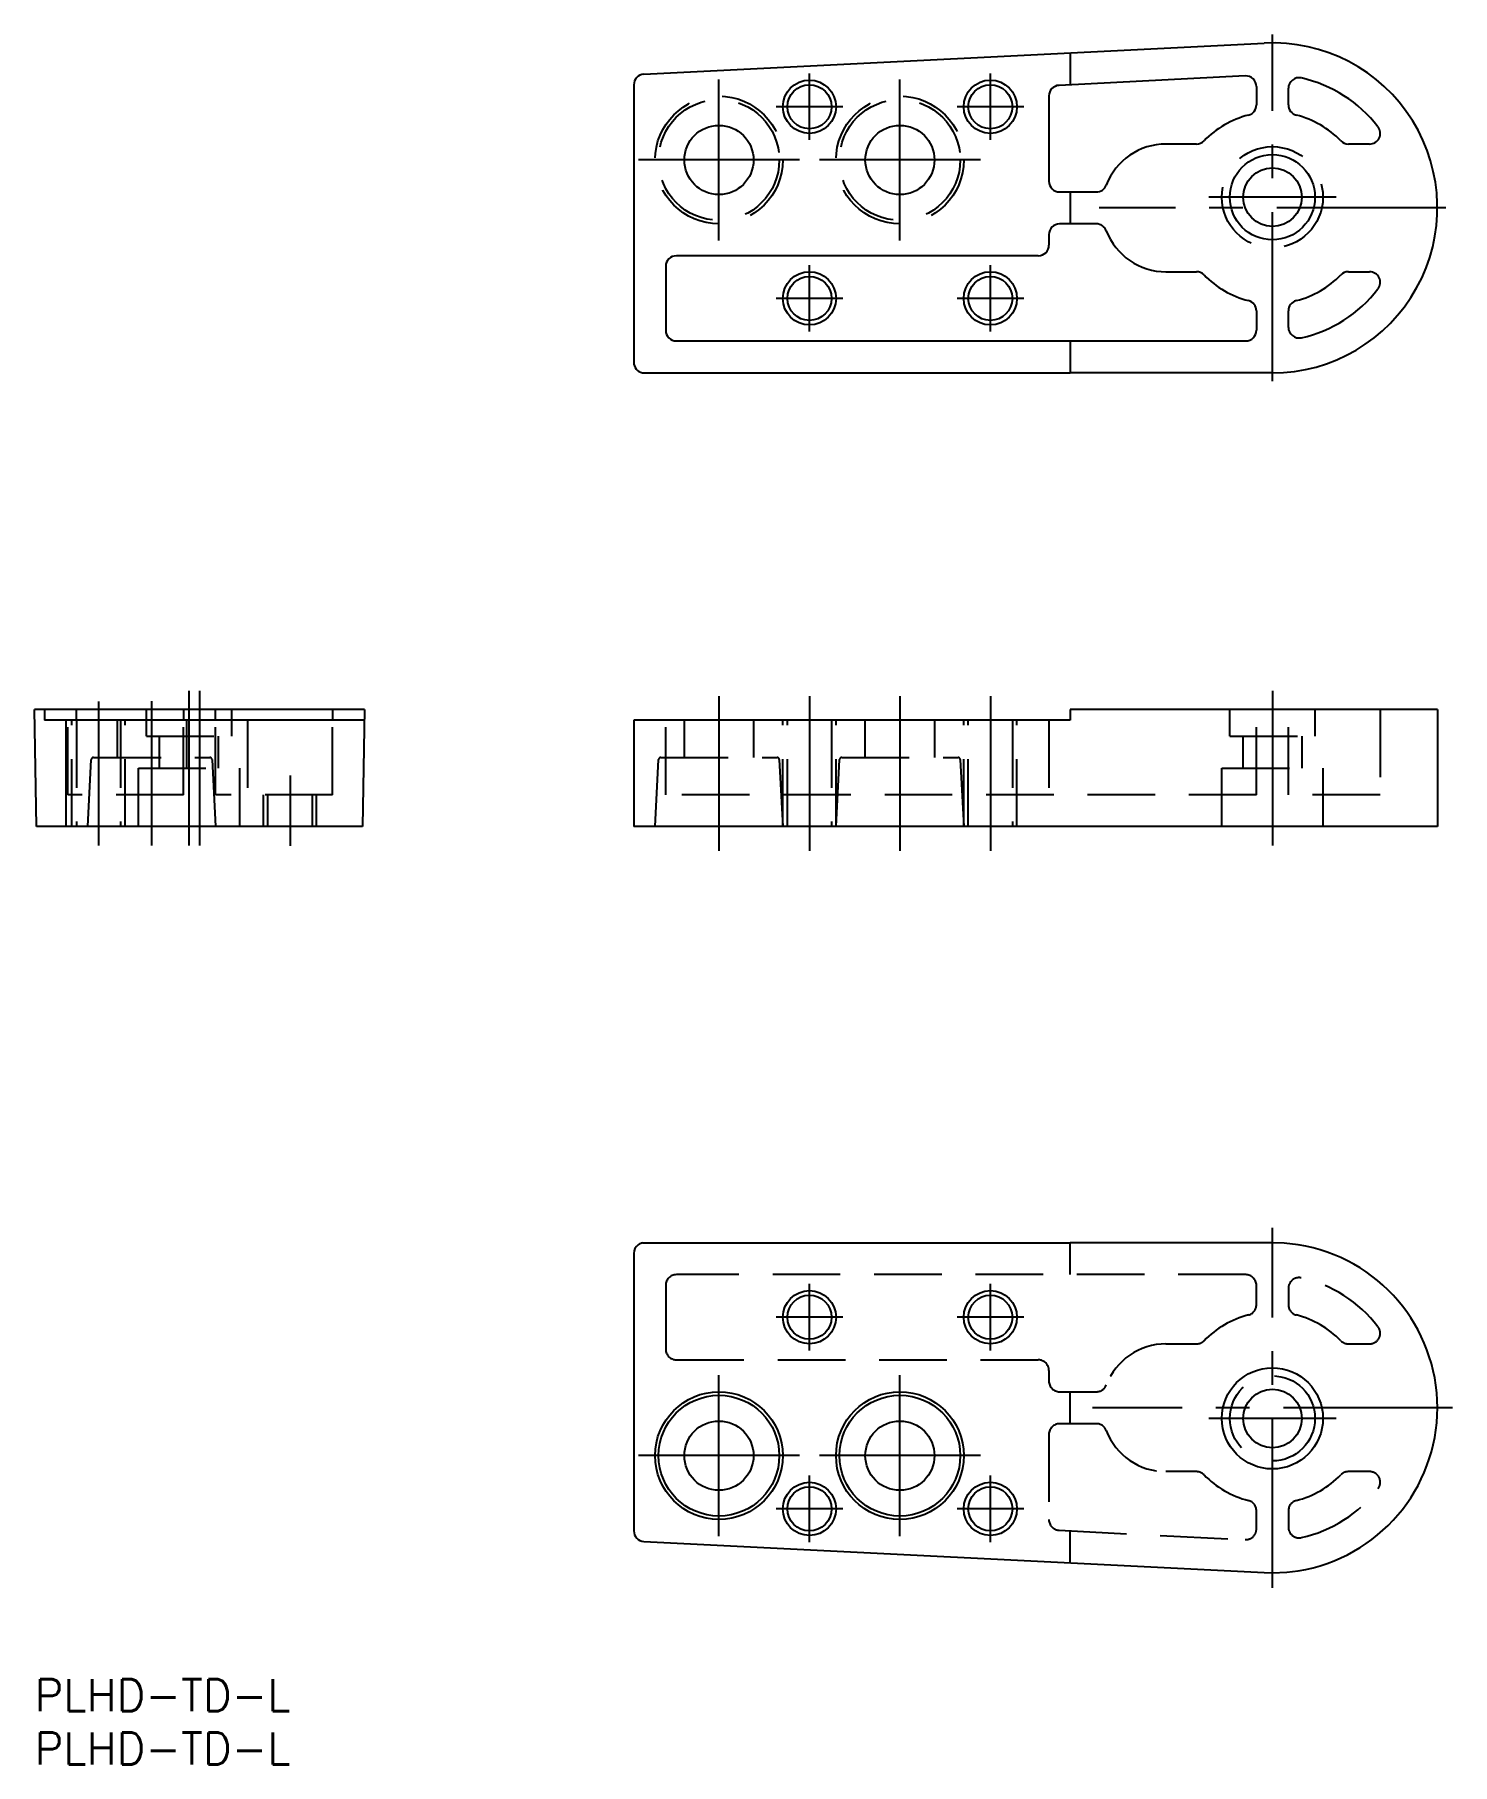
# Model space of a CAD drawing. Extents: x 0 to 133, y -8 to 154.
import ezdxf

# ---------------------------------------------------------------- set-up
doc = ezdxf.new("R2010")
doc.units = 0
doc.header["$LTSCALE"] = 0.5
doc.linetypes.add('CENTER', pattern=[50.8, 31.75, -6.35, 6.35, -6.35])
doc.linetypes.add('DASHED', pattern=[19.05, 12.7, -6.35])
for name, color, linetype in [('MSM_CENTER', 1, 'CENTER'), ('MSM_CONTINUOUS', 7, 'CONTINUOUS'), ('MSM_DASHED', 4, 'DASHED'), ('MSM_NARROW', 5, 'CONTINUOUS'), ('MSM_PART_NUMBER', 7, 'CONTINUOUS')]:
    doc.layers.add(name, color=color, linetype=linetype)
doc.styles.get("Standard").update_dxf_attribs({"font": 'txt.shx', "height": 3, "bigfont": 'bigfont.shx'})

msp = doc.modelspace()

# ---------------------------------------------------------------- linework, layer by layer
at = {"layer": 'MSM_CENTER'}
for p, q in [((116.3, 121.93), (116.3, 154.48)), ((64.3, 135.14), (64.3, 150.26)), ((72.8, 144.58), (72.8, 150.83)), ((81.3, 135.14), (81.3, 150.26)), ((89.8, 144.58), (89.8, 150.83)), ((75.93, 147.7), (69.68, 147.7)), ((92.93, 147.7), (86.68, 147.7)), ((71.86, 142.7), (56.74, 142.7)), ((88.86, 142.7), (73.74, 142.7)), ((132.58, 138.2), (100.03, 138.2)), ((122.29, 139.2), (110.32, 139.2)), ((72.8, 126.58), (72.8, 132.83)), ((89.8, 126.58), (89.8, 132.83)), ((75.93, 129.7), (69.68, 129.7)), ((92.93, 129.7), (86.68, 129.7)), ((14.5, 92.84), (14.5, 78.32)), ((15.5, 92.84), (15.5, 78.32)), ((116.3, 92.84), (116.3, 78.32)), ((6, 91.84), (6, 78.32)), ((11, 91.88), (11, 78.32)), ((64.3, 92.34), (64.3, 77.82)), ((72.8, 92.34), (72.8, 77.82)), ((81.3, 92.34), (81.3, 77.82)), ((89.8, 92.34), (89.8, 77.82)), ((24, 84.88), (24, 78.28)), ((116.3, 8.59), (116.3, 42.41)), ((72.8, 30.87), (72.8, 37.13)), ((89.8, 30.87), (89.8, 37.13)), ((75.93, 34), (69.68, 34)), ((92.93, 34), (86.68, 34)), ((64.3, 13.44), (64.3, 28.56)), ((81.3, 13.44), (81.3, 28.56)), ((133.21, 25.5), (99.39, 25.5)), ((122.29, 24.5), (110.32, 24.5)), ((71.86, 21), (56.74, 21)), ((88.86, 21), (73.74, 21)), ((72.8, 12.87), (72.8, 19.13)), ((89.8, 12.87), (89.8, 19.13)), ((75.93, 16), (69.68, 16)), ((92.93, 16), (86.68, 16))]:
    msp.add_line(p, q, dxfattribs=at)
at = {"layer": 'MSM_CONTINUOUS'}
for p, q in [((57.25, 150.75), (115.52, 153.68)), ((97.3, 152.76), (97.3, 149.76)), ((56.3, 149.75), (56.3, 123.7)), ((113.75, 150.59), (96.25, 149.71)), ((114.8, 149.59), (114.8, 147.88)), ((95.3, 148.71), (95.3, 140.7)), ((117.8, 147.88), (117.8, 149.43)), ((109.16, 144.2), (106.3, 144.2)), ((125.43, 144.2), (123.44, 144.2)), ((96.3, 139.7), (99.76, 139.7)), ((97.3, 139.7), (97.3, 136.7)), ((99.76, 136.7), (96.3, 136.7)), ((95.3, 135.7), (95.3, 134.7)), ((94.3, 133.7), (60.3, 133.7)), ((59.3, 132.7), (59.3, 126.7)), ((106.3, 132.2), (109.16, 132.2)), ((123.44, 132.2), (125.43, 132.2)), ((114.8, 128.52), (114.8, 126.7)), ((117.8, 126.98), (117.8, 128.52)), ((60.3, 125.7), (113.8, 125.7)), ((97.3, 125.7), (97.3, 122.7)), ((57.11, 122.72), (97.3, 122.72)), ((116.3, 122.7), (97.3, 122.7)), ((31, 91.08), (0, 91.08)), ((0.19, 80.08), (0, 91.08)), ((0.94, 91.08), (0.94, 90.08)), ((3.94, 90.08), (3.94, 91.08)), ((14, 91.08), (14, 90.08)), ((17, 90.08), (17, 91.08)), ((28, 91.08), (28, 90.08)), ((31, 91.08), (30.81, 80.08)), ((131.8, 91.08), (97.3, 91.08)), ((97.3, 91.08), (97.3, 90.08)), ((131.8, 91.08), (131.8, 80.08)), ((30.98, 90.08), (0.94, 90.08)), ((2.95, 90.08), (2.95, 80.08)), ((97.3, 90.08), (56.3, 90.08)), ((56.3, 90.08), (56.3, 80.08)), ((30.81, 80.08), (0.19, 80.08)), ((131.8, 80.08), (56.3, 80.08)), ((56.72, 40.81), (56.71, 40.81)), ((56.79, 40.86), (56.72, 40.81)), ((56.87, 40.9), (56.79, 40.86)), ((56.95, 40.94), (56.87, 40.9)), ((57.03, 40.96), (56.95, 40.94)), ((57.11, 40.98), (57.03, 40.96)), ((57.11, 40.98), (97.3, 40.98)), ((97.3, 41), (97.3, 40.98)), ((116.3, 41), (97.3, 41)), ((117.39, 40.96), (116.3, 41)), ((118.73, 40.81), (117.39, 40.96)), ((56.3, 40), (56.3, 13.95)), ((57.25, 12.95), (115.52, 10.02)), ((115.52, 10.02), (116.3, 10)), ((116.3, 10), (117.65, 10.06)), ((117.65, 10.06), (118.73, 10.19))]:
    msp.add_line(p, q, dxfattribs=at)
for centre, radius in [((72.8, 147.7), 2.07), ((89.8, 147.7), 2.07), ((64.3, 142.7), 3.25), ((81.3, 142.7), 3.25), ((116.3, 139.2), 4), ((116.3, 139.2), 2.75), ((72.8, 129.7), 2.07), ((89.8, 129.7), 2.07), ((72.8, 34), 2.07), ((89.8, 34), 2.07), ((116.3, 24.5), 4.75), ((64.3, 21), 6), ((64.3, 21), 5.67), ((81.3, 21), 6), ((81.3, 21), 5.67), ((116.3, 24.5), 2.75), ((64.3, 21), 3.25), ((81.3, 21), 3.25), ((72.8, 16), 2.07), ((89.8, 16), 2.07)]:
    msp.add_circle(centre, radius, dxfattribs=at)
for centre, radius, start, end in [((116.3, 138.2), 15.5, 270, 92.8811), ((57.3, 149.75), 1, 92.8811, 180), ((96.3, 148.71), 1, 92.8811, 180), ((113.8, 149.59), 1, 0, 92.8811), ((118.8, 149.43), 1, 77.4441, 180), ((116.3, 138.2), 12.5, 37.4952, 77.4441), ((113.8, 147.88), 1, 284.4775, 0), ((118.8, 147.88), 1, 180, 255.5225), ((116.3, 138.2), 9, 104.4775, 135.573), ((116.3, 138.2), 9, 44.427, 75.5225), ((125.43, 145.2), 1, 270, 37.4952), ((106.3, 138.2), 6, 90, 159.0752), ((109.16, 145.2), 1, 270, 315.573), ((123.44, 145.2), 1, 224.427, 270), ((96.3, 140.7), 1, 180, 270), ((99.76, 140.7), 1, 270, 339.0752), ((96.3, 135.7), 1, 90, 180), ((99.76, 135.7), 1, 20.9248, 90), ((106.3, 138.2), 6, 200.9248, 270), ((60.3, 132.7), 1, 90, 180), ((94.3, 134.7), 1, 270, 0), ((109.16, 131.2), 1, 44.427, 90), ((116.3, 138.2), 9, 224.427, 255.5225), ((116.3, 138.2), 9, 284.4775, 315.573), ((123.44, 131.2), 1, 90, 135.573), ((125.43, 131.2), 1, 322.5048, 90), ((116.3, 138.2), 12.5, 282.5559, 322.5048), ((113.8, 128.52), 1, 0, 75.5225), ((118.8, 128.52), 1, 104.4775, 180), ((118.8, 126.98), 1, 180, 282.5559), ((60.3, 126.7), 1, 180, 270), ((113.8, 126.7), 1, 270, 0), ((57.3, 123.7), 1, 180, 259.2791), ((57.3, 40), 1, 126.0996, 180), ((116.3, 25.5), 15.5, 279.0277, 80.9723), ((57.3, 13.95), 1, 180, 267.1189)]:
    msp.add_arc(centre, radius, start, end, dxfattribs=at)
at = {"layer": 'MSM_DASHED'}
for p, q in [((3.11, 83.08), (3.11, 91.08)), ((10.5, 88.58), (10.5, 91.08)), ((18.5, 91.08), (18.5, 88.58)), ((112.3, 88.58), (112.3, 91.08)), ((114.8, 83.08), (114.8, 91.08)), ((117.8, 83.08), (117.8, 91.08)), ((120.3, 91.08), (120.3, 88.58)), ((126.43, 91.08), (126.43, 83.08)), ((3.5, 80.08), (3.5, 90.08)), ((3.93, 90.08), (3.93, 80.08)), ((7.77, 90.08), (7.77, 86.58)), ((8.07, 90.08), (8.07, 80.08)), ((8.5, 80.08), (8.5, 90.08)), ((14, 83.08), (14, 90.08)), ((14.27, 90.08), (14.27, 85.58)), ((17, 83.08), (17, 90.08)), ((20.02, 90.08), (20.02, 83.08)), ((28, 83.08), (28, 90.08)), ((59.3, 83.08), (59.3, 90.08)), ((61.05, 86.58), (61.05, 90.08)), ((67.55, 90.08), (67.55, 86.58)), ((70.3, 80.08), (70.3, 90.08)), ((70.73, 80.08), (70.73, 90.08)), ((74.87, 90.08), (74.87, 80.08)), ((75.3, 80.08), (75.3, 90.08)), ((78.05, 86.58), (78.05, 90.08)), ((84.55, 90.08), (84.55, 86.58)), ((87.3, 80.08), (87.3, 90.08)), ((87.73, 80.08), (87.73, 90.08)), ((91.87, 90.08), (91.87, 80.08)), ((92.3, 80.08), (92.3, 90.08)), ((95.3, 90.08), (95.3, 83.08)), ((10.5, 88.58), (18.5, 88.58)), ((11.75, 85.58), (11.75, 88.58)), ((17.25, 88.58), (17.25, 85.58)), ((112.3, 88.58), (120.3, 88.58)), ((113.55, 85.58), (113.55, 88.58)), ((119.05, 88.58), (119.05, 85.58)), ((5, 80.08), (5.33, 86.39)), ((5.53, 86.58), (16.47, 86.58)), ((16.67, 86.39), (17, 80.08)), ((58.3, 80.08), (58.63, 86.39)), ((58.83, 86.58), (69.77, 86.58)), ((69.97, 86.39), (70.3, 80.08)), ((75.3, 80.08), (75.63, 86.39)), ((75.83, 86.58), (86.77, 86.58)), ((86.97, 86.39), (87.3, 80.08)), ((9.75, 85.58), (19.25, 85.58)), ((9.75, 80.08), (9.75, 85.58)), ((19.25, 85.58), (19.25, 80.08)), ((111.55, 80.08), (111.55, 85.58)), ((111.55, 85.58), (121.05, 85.58)), ((121.05, 85.58), (121.05, 80.08)), ((14, 83.08), (3.11, 83.08)), ((28, 83.08), (17, 83.08)), ((21.5, 80.08), (21.5, 83.08)), ((21.93, 80.08), (21.93, 83.08)), ((26.07, 83.08), (26.07, 80.08)), ((26.5, 80.08), (26.5, 83.08)), ((114.8, 83.08), (59.3, 83.08)), ((126.43, 83.08), (117.8, 83.08)), ((97.3, 38), (97.3, 40.98)), ((113.8, 38), (60.3, 38)), ((59.3, 37), (59.3, 31)), ((114.8, 35.18), (114.8, 37)), ((117.8, 36.72), (117.8, 35.18)), ((106.3, 31.5), (109.16, 31.5)), ((123.44, 31.5), (125.43, 31.5)), ((60.3, 30), (94.3, 30)), ((95.3, 29), (95.3, 28)), ((96.3, 27), (99.76, 27)), ((97.3, 24), (97.3, 27)), ((95.3, 23), (95.3, 14.99)), ((99.76, 24), (96.3, 24)), ((109.16, 19.5), (106.3, 19.5)), ((125.43, 19.5), (123.44, 19.5)), ((114.8, 14.11), (114.8, 15.82)), ((117.8, 15.82), (117.8, 14.28)), ((96.25, 13.99), (113.75, 13.11)), ((97.3, 10.94), (97.3, 13.94))]:
    msp.add_line(p, q, dxfattribs=at)
for centre, radius in [((64.3, 142.7), 6), ((64.3, 142.7), 5.67), ((81.3, 142.7), 6), ((81.3, 142.7), 5.67), ((116.3, 139.2), 4.75), ((116.3, 24.5), 4)]:
    msp.add_circle(centre, radius, dxfattribs=at)
for centre, radius, start, end in [((5.53, 86.38), 0.2, 90, 177), ((16.47, 86.38), 0.2, 3, 90), ((58.83, 86.38), 0.2, 90, 177), ((69.77, 86.38), 0.2, 3, 90), ((75.83, 86.38), 0.2, 90, 177), ((86.77, 86.38), 0.2, 3, 90), ((60.3, 37), 1, 90, 180), ((113.8, 37), 1, 0, 90), ((118.8, 36.72), 1, 77.4441, 180), ((116.3, 25.5), 12.5, 37.4952, 77.4441), ((116.3, 25.5), 9, 104.4775, 135.573), ((113.8, 35.18), 1, 284.4775, 0), ((118.8, 35.18), 1, 180, 255.5225), ((116.3, 25.5), 9, 44.427, 75.5225), ((125.43, 32.5), 1, 270, 37.4952), ((60.3, 31), 1, 180, 270), ((106.3, 25.5), 6, 90, 159.0752), ((109.16, 32.5), 1, 270, 315.573), ((123.44, 32.5), 1, 224.427, 270), ((94.3, 29), 1, 0, 90), ((96.3, 28), 1, 180, 270), ((99.76, 28), 1, 270, 339.0752), ((96.3, 23), 1, 90, 180), ((99.76, 23), 1, 20.9248, 90), ((106.3, 25.5), 6, 200.9248, 270), ((109.16, 18.5), 1, 44.427, 90), ((123.44, 18.5), 1, 90, 135.573), ((125.43, 18.5), 1, 322.5048, 90), ((116.3, 25.5), 9, 224.427, 255.5225), ((116.3, 25.5), 9, 284.4775, 315.573), ((116.3, 25.5), 12.5, 282.5559, 322.5048), ((113.8, 15.82), 1, 0, 75.5225), ((118.8, 15.82), 1, 104.4775, 180), ((96.3, 14.99), 1, 180, 267.1189), ((113.8, 14.11), 1, 267.1189, 0), ((118.8, 14.28), 1, 180, 282.5559)]:
    msp.add_arc(centre, radius, start, end, dxfattribs=at)
at = {"layer": 'MSM_NARROW'}
for centre in [(72.8, 147.7), (89.8, 147.7), (72.8, 129.7), (89.8, 129.7), (72.8, 34), (89.8, 34), (72.8, 16), (89.8, 16)]:
    msp.add_circle(centre, 2.5, dxfattribs=at)

# ---------------------------------------------------------------- texts
at = {"layer": 'MSM_PART_NUMBER'}
for p in [(0, -3), (0, -8)]:
    msp.add_text('PLHD-TD-L', height=3, dxfattribs=at).set_placement(p)

doc.saveas('drawing.dxf')
